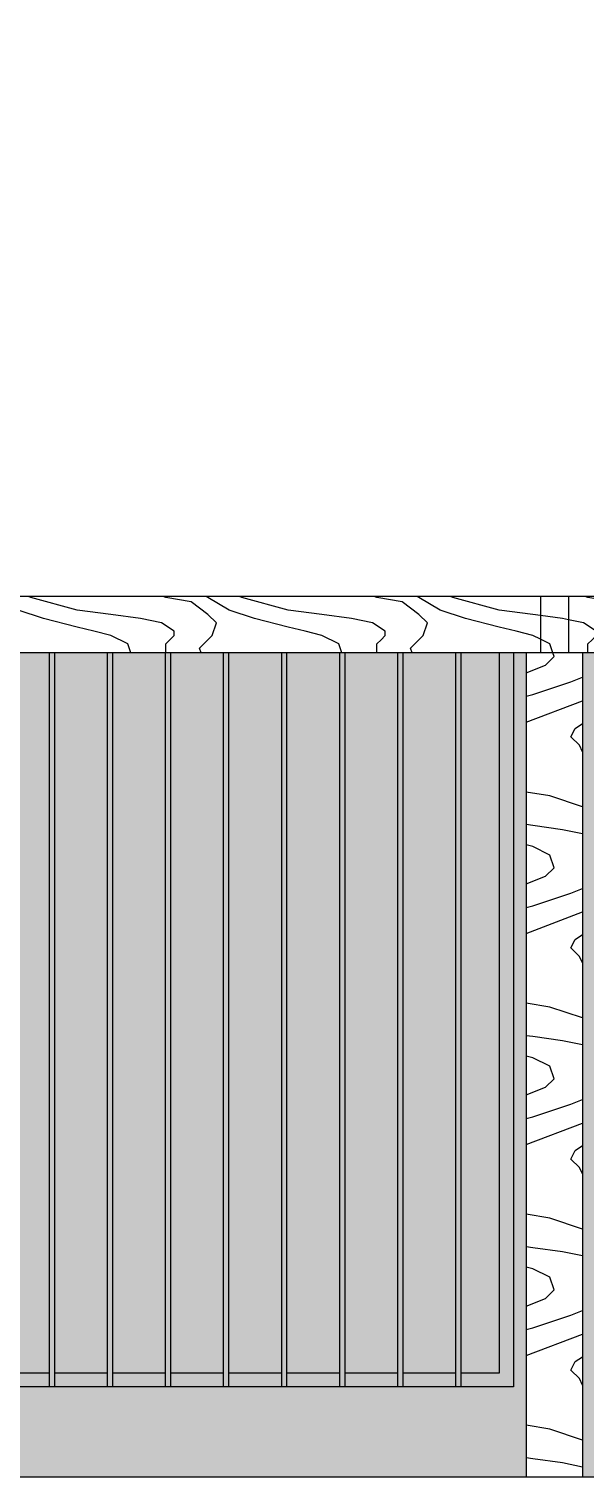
# Model space of a CAD drawing. Header units: millimetres. Extents: x -11841 to 102317, y -68819 to 40378.
# Drawn here: x 9579 to 11556, y -29756 to -24611 of the extents above; entities that cross this region are included whole.
import ezdxf

# ---------------------------------------------------------------- set-up
doc = ezdxf.new("R2010")
doc.units = ezdxf.units.MM
for name, color, linetype in [('Gazebo', 254, 'Continuous'), ('Lines', 251, 'Continuous'), ('Louvers', 254, 'Continuous')]:
    doc.layers.add(name, color=color, linetype=linetype)
pattern_1 = [(14.03624344, (0, 742.993832247128), (7.293601989033505e-07, 750.0000138940788), [123.6931665, -2968.6360935]), (14.03624344, (750, 742.993832247128), (7.293601989033505e-07, 750.0000138940788), [123.6931665, -2968.6360935]), (14.03624344, (1500, 742.993832247128), (7.293601989033505e-07, 750.0000138940788), [123.6931665, -2968.6360935]), (14.03624344, (2250, 742.993832247128), (7.293601989033505e-07, 750.0000138940788), [123.6931665, -2968.6360935]), (18.434948, (120, 772.993832247128), (1.285191153499454e-06, 750.0000141903148), [142.3024889999999, -2229.405670499999]), (18.434948, (870, 772.993832247128), (1.285191153499454e-06, 750.0000141903148), [142.3024889999999, -2229.405670499999]), (18.434948, (1620, 772.993832247128), (1.285191153499454e-06, 750.0000141903148), [142.3024889999999, -2229.405670499999]), (21.80140880000001, (255, 817.993832247128), (-1.775580440011026e-05, 750.0000095910013), [80.7774705, -3958.096161]), (21.80140880000001, (1005, 817.993832247128), (-1.775580440011026e-05, 750.0000095910013), [80.7774705, -3958.096161]), (21.80140880000001, (1755, 817.993832247128), (-1.775580440011026e-05, 750.0000095910013), [80.7774705, -3958.096161]), (21.80140880000001, (2505, 817.993832247128), (-1.775580440011026e-05, 750.0000095910013), [80.7774705, -3958.096161]), (21.80140880000001, (3255, 817.993832247128), (-1.775580440011026e-05, 750.0000095910013), [80.7774705, -3958.096161]), (63.43495179999999, (330, 847.993832247128), (-1.280786340984719e-05, 749.9999827264458), [33.54102, -1643.509941]), (90, (345, 877.993832247128), (-750, 4.592425496802574e-14), [30, -720]), (153.4349518, (345, 907.993832247128), (3.817448426701731e-05, 750.0000209632107), [33.54101999999998, -1643.509941]), (153.4349518, (1095, 907.993832247128), (3.817448426701731e-05, 750.0000209632107), [33.54101999999998, -1643.509941]), (90, (315, 922.993832247128), (-750, 4.592425496802574e-14), [30, -720]), (45, (315, 952.993832247128), (5.329070518200751e-14, 750.0000008627968), [21.2132025, -1039.446945]), (45, (330, 967.993832247128), (5.329070518200751e-14, 750.0000008627968), [21.2132025, -1039.446945]), (90, (345, 982.993832247128), (-750, 4.592425496802574e-14), [15, -735]), (146.3099365, (345, 997.993832247128), (-4.396342548673715e-05, 750.0000209127533), [54.083268, -2650.0801845]), (146.3099365, (1095, 997.993832247128), (-4.396342548673715e-05, 750.0000209127533), [54.083268, -2650.0801845]), (146.3099365, (1845, 997.993832247128), (-4.396342548673715e-05, 750.0000209127533), [54.083268, -2650.0801845]), (168.6900787, (300, 1027.993832247128), (-8.107857595973655e-05, 749.9999850570102), [76.48529295, -3747.779388]), (168.6900787, (1050, 1027.993832247128), (-8.107857595973655e-05, 749.9999850570102), [76.48529295, -3747.779388]), (168.6900787, (1800, 1027.993832247128), (-8.107857595973655e-05, 749.9999850570102), [76.48529295, -3747.779388]), (168.6900787, (2550, 1027.993832247128), (-8.107857595973655e-05, 749.9999850570102), [76.48529295, -3747.779388]), (168.6900787, (3300, 1027.993832247128), (-8.107857595973655e-05, 749.9999850570102), [76.48529295, -3747.779388]), (171.8698883, (225, 1042.993832247128), (7.993161954988892e-05, 750.0000063145869), [106.06601715, -5197.234954499999]), (171.8698883, (975, 1042.993832247128), (7.993161954988892e-05, 750.0000063145869), [106.06601715, -5197.234954499999]), (171.8698883, (1725, 1042.993832247128), (7.993161954988892e-05, 750.0000063145869), [106.06601715, -5197.234954499999]), (171.8698883, (2475, 1042.993832247128), (7.993161954988892e-05, 750.0000063145869), [106.06601715, -5197.234954499999]), (171.8698883, (3225, 1042.993832247128), (7.993161954988892e-05, 750.0000063145869), [106.06601715, -5197.234954499999]), (171.8698883, (3975, 1042.993832247128), (7.993161954988892e-05, 750.0000063145869), [106.06601715, -5197.234954499999]), (171.8698883, (4725, 1042.993832247128), (7.993161954988892e-05, 750.0000063145869), [106.06601715, -5197.234954499999]), (172.8749847, (120, 1057.993832247128), (-7.404321076265319e-06, 750.0000228566356), [120.93386655, -5925.759429899999]), (172.8749847, (870, 1057.993832247128), (-7.404321076265319e-06, 750.0000228566356), [120.93386655, -5925.759429899999]), (172.8749847, (1620, 1057.993832247128), (-7.404321076265319e-06, 750.0000228566356), [120.93386655, -5925.759429899999]), (172.8749847, (2370, 1057.993832247128), (-7.404321076265319e-06, 750.0000228566356), [120.93386655, -5925.759429899999]), (172.8749847, (3120, 1057.993832247128), (-7.404321076265319e-06, 750.0000228566356), [120.93386655, -5925.759429899999]), (172.8749847, (3870, 1057.993832247128), (-7.404321076265319e-06, 750.0000228566356), [120.93386655, -5925.759429899999]), (172.8749847, (4620, 1057.993832247128), (-7.404321076265319e-06, 750.0000228566356), [120.93386655, -5925.759429899999]), (172.8749847, (5370, 1057.993832247128), (-7.404321076265319e-06, 750.0000228566356), [120.93386655, -5925.759429899999]), (20.8544579, (0, 637.993832247128), (-3.713100920066381e-06, 750.0000196160913), [337.083063, -16517.0709225]), (20.8544579, (750, 637.993832247128), (-3.713100920066381e-06, 750.0000196160913), [337.083063, -16517.0709225]), (20.8544579, (1500, 637.993832247128), (-3.713100920066381e-06, 750.0000196160913), [337.083063, -16517.0709225]), (20.8544579, (2250, 637.993832247128), (-3.713100920066381e-06, 750.0000196160913), [337.083063, -16517.0709225]), (20.8544579, (3000, 637.993832247128), (-3.713100920066381e-06, 750.0000196160913), [337.083063, -16517.0709225]), (20.8544579, (3750, 637.993832247128), (-3.713100920066381e-06, 750.0000196160913), [337.083063, -16517.0709225]), (20.8544579, (4500, 637.993832247128), (-3.713100920066381e-06, 750.0000196160913), [337.083063, -16517.0709225]), (20.8544579, (5250, 637.993832247128), (-3.713100920066381e-06, 750.0000196160913), [337.083063, -16517.0709225]), (20.8544579, (6000, 637.993832247128), (-3.713100920066381e-06, 750.0000196160913), [337.083063, -16517.0709225]), (20.8544579, (6750, 637.993832247128), (-3.713100920066381e-06, 750.0000196160913), [337.083063, -16517.0709225]), (20.8544579, (7500, 637.993832247128), (-3.713100920066381e-06, 750.0000196160913), [337.083063, -16517.0709225]), (20.8544579, (8250, 637.993832247128), (-3.713100920066381e-06, 750.0000196160913), [337.083063, -16517.0709225]), (20.8544579, (9000, 637.993832247128), (-3.713100920066381e-06, 750.0000196160913), [337.083063, -16517.0709225]), (20.8544579, (9750, 637.993832247128), (-3.713100920066381e-06, 750.0000196160913), [337.083063, -16517.0709225]), (20.8544579, (10500, 637.993832247128), (-3.713100920066381e-06, 750.0000196160913), [337.083063, -16517.0709225]), (20.8544579, (11250, 637.993832247128), (-3.713100920066381e-06, 750.0000196160913), [337.083063, -16517.0709225]), (20.8544579, (12000, 637.993832247128), (-3.713100920066381e-06, 750.0000196160913), [337.083063, -16517.0709225]), (20.8544579, (12750, 637.993832247128), (-3.713100920066381e-06, 750.0000196160913), [337.083063, -16517.0709225]), (20.8544579, (13500, 637.993832247128), (-3.713100920066381e-06, 750.0000196160913), [337.083063, -16517.0709225]), (20.8544579, (14250, 637.993832247128), (-3.713100920066381e-06, 750.0000196160913), [337.083063, -16517.0709225]), (20.8544579, (15000, 637.993832247128), (-3.713100920066381e-06, 750.0000196160913), [337.083063, -16517.0709225]), (23.9624901, (315, 757.993832247128), (-2.676358937137024e-05, 750.0000121996804), [147.7328685, -7238.9103705]), (23.9624901, (1065, 757.993832247128), (-2.676358937137024e-05, 750.0000121996804), [147.7328685, -7238.9103705]), (23.9624901, (1815, 757.993832247128), (-2.676358937137024e-05, 750.0000121996804), [147.7328685, -7238.9103705]), (23.9624901, (2565, 757.993832247128), (-2.676358937137024e-05, 750.0000121996804), [147.7328685, -7238.9103705]), (23.9624901, (3315, 757.993832247128), (-2.676358937137024e-05, 750.0000121996804), [147.7328685, -7238.9103705]), (23.9624901, (4065, 757.993832247128), (-2.676358937137024e-05, 750.0000121996804), [147.7328685, -7238.9103705]), (23.9624901, (4815, 757.993832247128), (-2.676358937137024e-05, 750.0000121996804), [147.7328685, -7238.9103705]), (23.9624901, (5565, 757.993832247128), (-2.676358937137024e-05, 750.0000121996804), [147.7328685, -7238.9103705]), (23.9624901, (6315, 757.993832247128), (-2.676358937137024e-05, 750.0000121996804), [147.7328685, -7238.9103705]), (63.43495179999999, (450, 817.993832247128), (-1.280786340984719e-05, 749.9999827264458), [33.54102, -1643.509941]), (108.4349518, (465, 847.993832247128), (-3.422644405226549e-05, 750.0000189337305), [47.43416550000001, -2324.2739865]), (108.4349518, (450, 892.993832247128), (-3.422644405226549e-05, 750.0000189337305), [47.43416550000001, -2324.2739865]), (45, (435, 937.993832247128), (5.329070518200751e-14, 750.0000008627968), [63.6396075, -997.0206075]), (71.5650482, (480, 982.993832247128), (2.141921986442696e-05, 750.000023202806), [47.43416550000001, -2324.2739865]), (135, (495, 1027.993832247128), (5.329070518200751e-14, 750.0000008627968), [42.4264065, -1018.2337185]), (143.1300964, (465, 1057.993832247128), (-2.03664573206197e-06, 749.9999887322772), [75, -3675]), (143.1300964, (1215, 1057.993832247128), (-2.03664573206197e-06, 749.9999887322772), [75, -3675]), (143.1300964, (1965, 1057.993832247128), (-2.03664573206197e-06, 749.9999887322772), [75, -3675]), (143.1300964, (2715, 1057.993832247128), (-2.03664573206197e-06, 749.9999887322772), [75, -3675]), (170.537674, (405, 1102.993832247128), (7.79956555607697e-05, 750.0000273356575), [91.24144079999999, -4470.830383349999]), (170.537674, (1155, 1102.993832247128), (7.79956555607697e-05, 750.0000273356575), [91.24144079999999, -4470.830383349999]), (170.537674, (1905, 1102.993832247128), (7.79956555607697e-05, 750.0000273356575), [91.24144079999999, -4470.830383349999]), (170.537674, (2655, 1102.993832247128), (7.79956555607697e-05, 750.0000273356575), [91.24144079999999, -4470.830383349999]), (170.537674, (3405, 1102.993832247128), (7.79956555607697e-05, 750.0000273356575), [91.24144079999999, -4470.830383349999]), (170.537674, (4155, 1102.993832247128), (7.79956555607697e-05, 750.0000273356575), [91.24144079999999, -4470.830383349999]), (161.5650482, (315, 1117.993832247128), (4.845669375086459e-05, 750.0000141903132), [142.3024889999999, -2229.405670499999]), (161.5650482, (1065, 1117.993832247128), (4.845669375086459e-05, 750.0000141903132), [142.3024889999999, -2229.405670499999]), (161.5650482, (1815, 1117.993832247128), (4.845669375086459e-05, 750.0000141903132), [142.3024889999999, -2229.405670499999]), (170.537674, (180, 1162.993832247128), (7.79956555607697e-05, 750.0000273356575), [182.482881, -4379.588928]), (170.537674, (930, 1162.993832247128), (7.79956555607697e-05, 750.0000273356575), [182.482881, -4379.588928]), (170.537674, (1680, 1162.993832247128), (7.79956555607697e-05, 750.0000273356575), [182.482881, -4379.588928]), (170.537674, (2430, 1162.993832247128), (7.79956555607697e-05, 750.0000273356575), [182.482881, -4379.588928]), (170.537674, (3180, 1162.993832247128), (7.79956555607697e-05, 750.0000273356575), [182.482881, -4379.588928]), (170.537674, (3930, 1162.993832247128), (7.79956555607697e-05, 750.0000273356575), [182.482881, -4379.588928]), (116.5650482, (300, 562.993832247128), (-3.817448442688942e-05, 750.0000209632108), [33.54102, -1643.509941]), (135, (285, 592.993832247128), (5.329070518200751e-14, 750.0000008627968), [42.4264065, -1018.2337185]), (63.43495179999999, (255, 622.993832247128), (-1.280786340984719e-05, 749.9999827264458), [33.54102, -1643.509941]), (33.6900673, (270, 652.993832247128), (2.583945164502666e-05, 749.9999734858875), [108.1665375, -2595.99700935]), (33.6900673, (1020, 652.993832247128), (2.583945164502666e-05, 749.9999734858875), [108.1665375, -2595.99700935]), (33.6900673, (1770, 652.993832247128), (2.583945164502666e-05, 749.9999734858875), [108.1665375, -2595.99700935]), (26.5650501, (360, 712.993832247128), (1.342809746063267e-05, 749.9999954720327), [134.16408, -1542.886848]), (26.5650501, (1110, 712.993832247128), (1.342809746063267e-05, 749.9999954720327), [134.16408, -1542.886848]), (15.9453955, (480, 772.993832247128), (-1.056781862018852e-06, 750.0000168870545), [109.2016485, -5350.8805845]), (15.9453955, (1230, 772.993832247128), (-1.056781862018852e-06, 750.0000168870545), [109.2016485, -5350.8805845]), (15.9453955, (1980, 772.993832247128), (-1.056781862018852e-06, 750.0000168870545), [109.2016485, -5350.8805845]), (15.9453955, (2730, 772.993832247128), (-1.056781862018852e-06, 750.0000168870545), [109.2016485, -5350.8805845]), (15.9453955, (3480, 772.993832247128), (-1.056781862018852e-06, 750.0000168870545), [109.2016485, -5350.8805845]), (15.9453955, (4230, 772.993832247128), (-1.056781862018852e-06, 750.0000168870545), [109.2016485, -5350.8805845]), (15.9453955, (4980, 772.993832247128), (-1.056781862018852e-06, 750.0000168870545), [109.2016485, -5350.8805845]), (8.1301022, (585, 802.993832247128), (1.954257422553951e-06, 750.0000002476138), [106.06601715, -5197.234954500001]), (8.1301022, (1335, 802.993832247128), (1.954257422553951e-06, 750.0000002476138), [106.06601715, -5197.234954500001]), (8.1301022, (2085, 802.993832247128), (1.954257422553951e-06, 750.0000002476138), [106.06601715, -5197.234954500001]), (8.1301022, (2835, 802.993832247128), (1.954257422553951e-06, 750.0000002476138), [106.06601715, -5197.234954500001]), (8.1301022, (3585, 802.993832247128), (1.954257422553951e-06, 750.0000002476138), [106.06601715, -5197.234954500001]), (8.1301022, (4335, 802.993832247128), (1.954257422553951e-06, 750.0000002476138), [106.06601715, -5197.234954500001]), (8.1301022, (5085, 802.993832247128), (1.954257422553951e-06, 750.0000002476138), [106.06601715, -5197.234954500001]), (14.03624344, (690, 817.993832247128), (7.293601989033505e-07, 750.0000138940788), [61.8465825, -3030.48271185]), (14.03624344, (1440, 817.993832247128), (7.293601989033505e-07, 750.0000138940788), [61.8465825, -3030.48271185]), (14.03624344, (2190, 817.993832247128), (7.293601989033505e-07, 750.0000138940788), [61.8465825, -3030.48271185]), (14.03624344, (2940, 817.993832247128), (7.293601989033505e-07, 750.0000138940788), [61.8465825, -3030.48271185]), (270, (300, 562.993832247128), (750, 4.592425496802574e-14), [15, -735]), (164.7448883, (750, 1072.993832247128), (-1.562888389372574e-05, 750.0000171689815), [171.026316, -8380.2896115]), (164.7448883, (1500, 1072.993832247128), (-1.562888389372574e-05, 750.0000171689815), [171.026316, -8380.2896115]), (164.7448883, (2250, 1072.993832247128), (-1.562888389372574e-05, 750.0000171689815), [171.026316, -8380.2896115]), (164.7448883, (3000, 1072.993832247128), (-1.562888389372574e-05, 750.0000171689815), [171.026316, -8380.2896115]), (164.7448883, (3750, 1072.993832247128), (-1.562888389372574e-05, 750.0000171689815), [171.026316, -8380.2896115]), (164.7448883, (4500, 1072.993832247128), (-1.562888389372574e-05, 750.0000171689815), [171.026316, -8380.2896115]), (164.7448883, (5250, 1072.993832247128), (-1.562888389372574e-05, 750.0000171689815), [171.026316, -8380.2896115]), (164.7448883, (6000, 1072.993832247128), (-1.562888389372574e-05, 750.0000171689815), [171.026316, -8380.2896115]), (164.7448883, (6750, 1072.993832247128), (-1.562888389372574e-05, 750.0000171689815), [171.026316, -8380.2896115]), (164.7448883, (7500, 1072.993832247128), (-1.562888389372574e-05, 750.0000171689815), [171.026316, -8380.2896115]), (164.7448883, (8250, 1072.993832247128), (-1.562888389372574e-05, 750.0000171689815), [171.026316, -8380.2896115]), (159.4439545, (585, 1117.993832247128), (-8.305684598752805e-05, 749.9999832059829), [128.1600525, -6279.842835]), (159.4439545, (1335, 1117.993832247128), (-8.305684598752805e-05, 749.9999832059829), [128.1600525, -6279.842835]), (159.4439545, (2085, 1117.993832247128), (-8.305684598752805e-05, 749.9999832059829), [128.1600525, -6279.842835]), (159.4439545, (2835, 1117.993832247128), (-8.305684598752805e-05, 749.9999832059829), [128.1600525, -6279.842835]), (159.4439545, (3585, 1117.993832247128), (-8.305684598752805e-05, 749.9999832059829), [128.1600525, -6279.842835]), (159.4439545, (4335, 1117.993832247128), (-8.305684598752805e-05, 749.9999832059829), [128.1600525, -6279.842835]), (159.4439545, (5085, 1117.993832247128), (-8.305684598752805e-05, 749.9999832059829), [128.1600525, -6279.842835]), (159.4439545, (5835, 1117.993832247128), (-8.305684598752805e-05, 749.9999832059829), [128.1600525, -6279.842835]), (135, (465, 1162.993832247128), (5.329070518200751e-14, 750.0000008627968), [42.4264065, -1018.2337185]), (90, (435, 1192.993832247128), (-750, 4.592425496802574e-14), [30, -720]), (63.43495179999999, (435, 1222.993832247128), (-1.280786340984719e-05, 749.9999827264458), [33.54102, -1643.509941]), (90, (450, 1252.993832247128), (-750, 4.592425496802574e-14), [30, -720]), (90, (450, 1282.993832247128), (-750, 4.592425496802574e-14), [15, -735]), (9.4623222, (0, 832.993832247128), (9.22919889845275e-06, 749.9999757965786), [91.24144079999999, -4470.830383349999]), (9.4623222, (750, 832.993832247128), (9.22919889845275e-06, 749.9999757965786), [91.24144079999999, -4470.830383349999]), (9.4623222, (1500, 832.993832247128), (9.22919889845275e-06, 749.9999757965786), [91.24144079999999, -4470.830383349999]), (9.4623222, (2250, 832.993832247128), (9.22919889845275e-06, 749.9999757965786), [91.24144079999999, -4470.830383349999]), (9.4623222, (3000, 832.993832247128), (9.22919889845275e-06, 749.9999757965786), [91.24144079999999, -4470.830383349999]), (9.4623222, (3750, 832.993832247128), (9.22919889845275e-06, 749.9999757965786), [91.24144079999999, -4470.830383349999]), (21.80140880000001, (90, 847.993832247128), (-1.775580440011026e-05, 750.0000095910013), [80.7774705, -3958.096161]), (21.80140880000001, (840, 847.993832247128), (-1.775580440011026e-05, 750.0000095910013), [80.7774705, -3958.096161]), (21.80140880000001, (1590, 847.993832247128), (-1.775580440011026e-05, 750.0000095910013), [80.7774705, -3958.096161]), (21.80140880000001, (2340, 847.993832247128), (-1.775580440011026e-05, 750.0000095910013), [80.7774705, -3958.096161]), (21.80140880000001, (3090, 847.993832247128), (-1.775580440011026e-05, 750.0000095910013), [80.7774705, -3958.096161]), (45, (165, 877.993832247128), (5.329070518200751e-14, 750.0000008627968), [42.4264065, -1018.2337185]), (108.4349518, (195, 907.993832247128), (-3.422644405226549e-05, 750.0000189337305), [47.43416550000001, -2324.2739865]), (153.4349518, (180, 952.993832247128), (3.817448426701731e-05, 750.0000209632107), [67.08203999999996, -1609.9689105]), (153.4349518, (930, 952.993832247128), (3.817448426701731e-05, 750.0000209632107), [67.08203999999996, -1609.9689105]), (165.9637604, (120, 982.993832247128), (1.88554176272504e-05, 749.9999964315168), [61.84658249999999, -3030.482711849999]), (165.9637604, (870, 982.993832247128), (1.88554176272504e-05, 749.9999964315168), [61.84658249999999, -3030.482711849999]), (165.9637604, (1620, 982.993832247128), (1.88554176272504e-05, 749.9999964315168), [61.84658249999999, -3030.482711849999]), (165.9637604, (2370, 982.993832247128), (1.88554176272504e-05, 749.9999964315168), [61.84658249999999, -3030.482711849999]), (165.9637604, (60, 997.993832247128), (1.88554176272504e-05, 749.9999964315168), [61.84658249999999, -3030.482711849999]), (165.9637604, (810, 997.993832247128), (1.88554176272504e-05, 749.9999964315168), [61.84658249999999, -3030.482711849999]), (165.9637604, (1560, 997.993832247128), (1.88554176272504e-05, 749.9999964315168), [61.84658249999999, -3030.482711849999]), (165.9637604, (2310, 997.993832247128), (1.88554176272504e-05, 749.9999964315168), [61.84658249999999, -3030.482711849999]), (158.1985931, (750, 1192.993832247128), (-8.176466202769461e-05, 749.9999764443803), [80.7774705, -3958.096161]), (158.1985931, (1500, 1192.993832247128), (-8.176466202769461e-05, 749.9999764443803), [80.7774705, -3958.096161]), (158.1985931, (2250, 1192.993832247128), (-8.176466202769461e-05, 749.9999764443803), [80.7774705, -3958.096161]), (158.1985931, (3000, 1192.993832247128), (-8.176466202769461e-05, 749.9999764443803), [80.7774705, -3958.096161]), (158.1985931, (3750, 1192.993832247128), (-8.176466202769461e-05, 749.9999764443803), [80.7774705, -3958.096161]), (153.4349518, (675, 1222.993832247128), (3.817448426701731e-05, 750.0000209632107), [33.54101999999998, -1643.509941]), (153.4349518, (1425, 1222.993832247128), (3.817448426701731e-05, 750.0000209632107), [33.54101999999998, -1643.509941]), (135, (645, 1237.993832247128), (5.329070518200751e-14, 750.0000008627968), [42.4264065, -1018.2337185]), (90, (615, 1267.993832247128), (-750, 4.592425496802574e-14), [15, -735]), (45, (615, 1282.993832247128), (5.329070518200751e-14, 750.0000008627968), [21.2132025, -1039.446945]), (165.9637604, (750, 1012.993832247128), (1.88554176272504e-05, 749.9999964315168), [123.6931664999999, -2968.636093499999]), (165.9637604, (1500, 1012.993832247128), (1.88554176272504e-05, 749.9999964315168), [123.6931664999999, -2968.636093499999]), (165.9637604, (2250, 1012.993832247128), (1.88554176272504e-05, 749.9999964315168), [123.6931664999999, -2968.636093499999]), (165.9637604, (3000, 1012.993832247128), (1.88554176272504e-05, 749.9999964315168), [123.6931664999999, -2968.636093499999]), (161.5650482, (630, 1042.993832247128), (4.845669375086459e-05, 750.0000141903132), [94.86833099999998, -2276.839828499999]), (161.5650482, (1380, 1042.993832247128), (4.845669375086459e-05, 750.0000141903132), [94.86833099999998, -2276.839828499999]), (161.5650482, (2130, 1042.993832247128), (4.845669375086459e-05, 750.0000141903132), [94.86833099999998, -2276.839828499999]), (149.03623962, (540, 1072.993832247128), (5.448520445483496e-05, 749.9999785396983), [87.46427549999999, -4285.749664499999]), (149.03623962, (1290, 1072.993832247128), (5.448520445483496e-05, 749.9999785396983), [87.46427549999999, -4285.749664499999]), (149.03623962, (2040, 1072.993832247128), (5.448520445483496e-05, 749.9999785396983), [87.46427549999999, -4285.749664499999]), (149.03623962, (2790, 1072.993832247128), (5.448520445483496e-05, 749.9999785396983), [87.46427549999999, -4285.749664499999]), (149.03623962, (3540, 1072.993832247128), (5.448520445483496e-05, 749.9999785396983), [87.46427549999999, -4285.749664499999]), (153.4349518, (465, 1117.993832247128), (3.817448426701731e-05, 750.0000209632107), [100.623057, -1576.427879399999]), (153.4349518, (1215, 1117.993832247128), (3.817448426701731e-05, 750.0000209632107), [100.623057, -1576.427879399999]), (135, (375, 1162.993832247128), (5.329070518200751e-14, 750.0000008627968), [42.4264065, -1018.2337185]), (153.4349518, (345, 1192.993832247128), (3.817448426701731e-05, 750.0000209632107), [33.54101999999998, -1643.509941]), (153.4349518, (1095, 1192.993832247128), (3.817448426701731e-05, 750.0000209632107), [33.54101999999998, -1643.509941]), (108.4349518, (315, 1207.993832247128), (-3.422644405226549e-05, 750.0000189337305), [47.43416550000001, -2324.2739865]), (90, (300, 1252.993832247128), (-750, 4.592425496802574e-14), [45, -705]), (195.9453888, (750, 742.993832247128), (8.664601489627444e-05, 750.0000168870495), [109.2016485, -5350.8805845]), (195.9453888, (1500, 742.993832247128), (8.664601489627444e-05, 750.0000168870495), [109.2016485, -5350.8805845]), (195.9453888, (2250, 742.993832247128), (8.664601489627444e-05, 750.0000168870495), [109.2016485, -5350.8805845]), (195.9453888, (3000, 742.993832247128), (8.664601489627444e-05, 750.0000168870495), [109.2016485, -5350.8805845]), (195.9453888, (3750, 742.993832247128), (8.664601489627444e-05, 750.0000168870495), [109.2016485, -5350.8805845]), (195.9453888, (4500, 742.993832247128), (8.664601489627444e-05, 750.0000168870495), [109.2016485, -5350.8805845]), (195.9453888, (5250, 742.993832247128), (8.664601489627444e-05, 750.0000168870495), [109.2016485, -5350.8805845]), (206.5650635, (645, 712.993832247128), (-0.0001109951469935311, 750.0000209632013), [33.54102, -1643.509941]), (206.5650635, (1395, 712.993832247128), (-0.0001109951469935311, 750.0000209632013), [33.54102, -1643.509941]), (180, (750, 637.993832247128), (-9.184850993605149e-14, -750), [30, -720]), (90, (450, 547.993832247128), (-750, 4.592425496802574e-14), [45, -705]), (45, (450, 592.993832247128), (5.329070518200751e-14, 750.0000008627968), [21.2132025, -1039.446945]), (45, (465, 607.993832247128), (5.329070518200751e-14, 750.0000008627968), [42.4264065, -1018.2337185]), (0, (495, 637.993832247128), (0, 750), [45, -705]), (18.434948, (540, 637.993832247128), (1.285191153499454e-06, 750.0000141903148), [47.43416549999999, -2324.273986499999]), (18.434948, (1290, 637.993832247128), (1.285191153499454e-06, 750.0000141903148), [47.43416549999999, -2324.273986499999]), (18.434948, (2040, 637.993832247128), (1.285191153499454e-06, 750.0000141903148), [47.43416549999999, -2324.273986499999]), (90, (585, 652.993832247128), (-750, 4.592425496802574e-14), [30, -720]), (26.5650501, (585, 682.993832247128), (1.342809746063267e-05, 749.9999954720327), [33.54102, -1643.509941]), (26.5650501, (1335, 682.993832247128), (1.342809746063267e-05, 749.9999954720327), [33.54102, -1643.509941]), (45, (630, 547.993832247128), (5.329070518200751e-14, 750.0000008627968), [21.2132025, -1039.446945]), (26.5650501, (645, 562.993832247128), (1.342809746063267e-05, 749.9999954720327), [33.54102, -1643.509941]), (26.5650501, (1395, 562.993832247128), (1.342809746063267e-05, 749.9999954720327), [33.54102, -1643.509941]), (26.5650501, (675, 577.993832247128), (1.342809746063267e-05, 749.9999954720327), [33.54102, -1643.509941]), (26.5650501, (1425, 577.993832247128), (1.342809746063267e-05, 749.9999954720327), [33.54102, -1643.509941]), (90, (705, 592.993832247128), (-750, 4.592425496802574e-14), [15, -735]), (90, (705, 607.993832247128), (-750, 4.592425496802574e-14), [15, -735]), (45, (705, 622.993832247128), (5.329070518200751e-14, 750.0000008627968), [21.2132025, -1039.446945])]

msp = doc.modelspace()

# ---------------------------------------------------------------- hatches: boundary and pattern name
at = {"true_color": 0xc7854f}
h = msp.add_hatch(dxfattribs=at)
h.set_pattern_fill('AR-B816C', color=23, scale=0.4)
h.set_pattern_definition([(0, (0, 547.993832247128), (81.28, 81.28), [158.75, -3.81]), (0, (-81.28, 551.803832247128), (81.28, 81.28), [158.75, -3.81]), (90, (0, 547.993832247128), (-81.28, 81.28), [-85.09, 77.47000000000001]), (90, (-3.81, 547.993832247128), (-81.28, 81.28), [-85.09, 77.47000000000001])])
h.paths.add_polyline_path([(4246.274322239664, -28876.45183308544), (3558.956393813889, -28876.45183308544), (3558.956393813889, -28956.45183308544), (4246.274322239664, -28956.45183308544)])
h.paths.add_polyline_path([(4161.274322239664, -28996.45183308544), (4141.274322239664, -28996.45183308544), (4141.274322239662, -28956.45183308544), (3558.956393813889, -28956.45183308544), (3558.956393813889, -29756.45183308545), (4161.274322239664, -29756.45183308544)])
h.paths.add_polyline_path([(6957.956393813889, -28876.45183308544), (6518.638441286314, -28876.45183308544), (6518.638441286314, -28956.45183308545), (6957.956393813888, -28956.45183308545)])
h.paths.add_polyline_path([(6957.956393813889, -28956.45183308545), (6623.638441286315, -28956.45183308545), (6623.638441286314, -28996.45183308542), (6603.638441286312, -28996.45183308542), (6603.638441286314, -29756.45183308543), (6957.956393813887, -29756.45183308542)])
h.paths.add_polyline_path([(9257.956393813894, -26828.45183308536), (8928.222456750482, -26828.45183308536), (8928.222456750482, -26935.87239653072), (9038.133769104952, -26935.87239653072), (9038.133769104952, -27181.25868756719), (8928.222456750482, -27181.25868756719), (8928.222456750482, -27432.48454437741), (9038.133769104952, -27432.48454437741), (9038.133769104952, -27677.87083541388), (8928.222456750482, -27677.87083541388), (8928.222456750482, -27929.0966922241), (9038.133769104952, -27929.0966922241), (9038.133769104952, -28180.32254903431), (8928.222456750482, -28180.32254903431), (8928.222456750482, -28431.54840584454), (9038.133769104952, -28431.54840584454), (9038.133769104952, -28682.77426265476), (8928.222456750482, -28682.77426265476), (8928.222456750482, -28934.00011946498), (9038.133769104952, -28934.00011946498), (9038.133769104952, -29185.2259762752), (8928.222456750482, -29185.2259762752), (8928.222456750482, -29436.45183308542), (6957.956393813888, -29436.45183308542), (6957.956393813887, -29756.45183308542), (9257.956393813894, -29756.45183308541)])
h.paths.add_polyline_path([(9257.956393813894, -24611.45183308545), (9038.133769104952, -24611.45183308545), (9038.133769104952, -24856.83812412192), (8928.222456750482, -24856.83812412192), (8928.222456750482, -25108.06398093214), (9038.133769104952, -25108.06398093214), (9038.133769104952, -25359.28983774236), (8928.222456750482, -25359.28983774236), (8928.222456750482, -25610.51569455259), (9038.133769104952, -25610.51569455259), (9038.133769104952, -25861.7415513628), (8928.222456750482, -25861.7415513628), (8928.222456750482, -26112.96740817302), (9038.133769104952, -26112.96740817302), (9038.133769104952, -26364.19326498324), (8928.222456750482, -26364.19326498324), (8928.222456750482, -26628.45183308536), (9257.956393813896, -26628.45183308536)])
h.paths.add_polyline_path([(11346.95639381389, -26828.45183308536), (11301.95639381389, -26828.45183308536), (11301.95639381389, -29436.45183308541), (9257.956393813896, -29436.45183308542), (9257.956393813894, -29756.45183308541), (11346.95639381389, -29756.45183308539)])
h.paths.add_polyline_path([(11591.95639381389, -26828.45183308536), (11546.95639381389, -26828.45183308536), (11546.95639381389, -29756.45183308539), (11591.95639381389, -29756.45183308539)])
h.paths.add_polyline_path([(14304.45639381376, -26828.45183308536), (14296.95639381376, -26828.45183308536), (14296.95639381376, -29756.45183308538), (14304.45639381376, -29756.45183308538)])
h.paths.add_polyline_path([(14511.95639381377, -26828.45183308536), (14504.45639381376, -26828.45183308536), (14504.45639381376, -29756.45183308538), (14511.95639381377, -29756.45183308538)])
at = {"true_color": 0x20262a}
h = msp.add_hatch(color=250, dxfattribs=at)
h.dxf.hatch_style = 1
h.paths.add_polyline_path([(4626.45638176299, -24826.45183308545), (4246.274322239664, -24826.45183308545), (4246.274322239662, -26146.45183308545), (4626.456381762988, -26146.45183308545)])
h.paths.add_polyline_path([(4576.456381762988, -24876.45183308545), (4576.456381762995, -26096.45183308545), (4296.274322239664, -26096.45183308545), (4296.274322239664, -24876.45183308545)], flags=16)
h.paths.add_polyline_path([(4546.456381762988, -24906.45183308545), (4546.456381762995, -26066.45183308545), (4326.274322239664, -26066.45183308545), (4326.274322239664, -24906.45183308545)], flags=0)
h.paths.add_polyline_path([(5116.456381762988, -24826.45183308545), (4626.45638176299, -24826.45183308545), (4626.456381762988, -26146.45183308545), (5116.456381762988, -26146.45183308545)])
h.paths.add_polyline_path([(5066.45638176299, -24876.45183308545), (5066.45638176299, -26096.45183308545), (4676.456381762982, -26096.45183308545), (4676.45638176299, -24876.45183308545)], flags=16)
h.paths.add_polyline_path([(5648.45638176299, -24826.45183308545), (5116.456381762988, -24826.45183308545), (5116.456381762988, -26146.45183308545), (5648.456381762988, -26146.45183308545)])
h.paths.add_polyline_path([(5598.456381762989, -24876.45183308545), (5598.456381762992, -26096.45183308545), (5166.45638176299, -26096.45183308545), (5166.45638176299, -24876.45183308545)], flags=16)
h.paths.add_polyline_path([(6138.456381762989, -24826.45183308545), (5648.45638176299, -24826.45183308545), (5648.456381762988, -26146.45183308545), (6138.456381762987, -26146.45183308545)])
h.paths.add_polyline_path([(6088.456381762989, -24876.45183308545), (6088.456381762989, -26096.45183308545), (5698.456381762988, -26096.45183308545), (5698.456381762988, -24876.45183308545)], flags=16)
h.paths.add_polyline_path([(6518.638441286314, -24826.45183308545), (6138.456381762989, -24826.45183308545), (6138.456381762987, -26146.45183308545), (6518.638441286313, -26146.45183308545)])
h.paths.add_polyline_path([(6468.638441286314, -24876.45183308545), (6468.638441286314, -26096.45183308545), (6188.456381762984, -26096.45183308545), (6188.456381762991, -24876.45183308545)], flags=16)
h.paths.add_polyline_path([(6438.638441286314, -24906.45183308545), (6438.638441286314, -26066.45183308545), (6218.456381762984, -26066.45183308545), (6218.456381762991, -24906.45183308545)], flags=0)
h.paths.add_polyline_path([(6468.638441286314, -24876.45183308545), (6188.456381762991, -24876.45183308545), (6188.456381762984, -26096.45183308545), (6468.638441286314, -26096.45183308545)], flags=0)
h.paths.add_polyline_path([(8087.956393813896, -24611.45183308545), (7367.956393813896, -24611.45183308545), (7367.956393813896, -26016.45183308544), (8087.956393813896, -26016.45183308545)])
h.paths.add_polyline_path([(7407.956393813896, -25106.45183308544), (8047.956393813896, -25106.45183308544), (8047.956393813896, -25946.45183308545), (7407.956393813896, -25946.45183308545)], flags=16)
h.paths.add_polyline_path([(7407.956393813896, -25051.45183308543), (7407.956393813895, -24651.45183308545), (8047.956393813898, -24651.45183308545), (8047.956393813896, -25051.45183308544)], flags=16)
h.paths.add_polyline_path([(7452.956393813896, -25011.45183308543), (7452.956393813896, -24701.45183308545), (8002.956393813896, -24701.45183308545), (8002.956393813896, -25011.45183308544)], flags=0)
h.paths.add_polyline_path([(8252.956393813896, -26016.45183308545), (7202.956393813895, -26016.45183308544), (7202.956393813895, -26106.45183308544), (8252.956393813896, -26106.45183308544)])
h.paths.add_polyline_path([(7727.956393813896, -27228.45183308536), (7367.956393813896, -27228.45183308536), (7367.956393813896, -28928.45183308536), (7727.956393813896, -28928.45183308536)])
h.paths.add_polyline_path([(7437.956393813896, -27298.45183308536), (7657.956393813896, -27298.45183308536), (7657.956393813896, -28858.45183308536), (7437.956393813896, -28858.45183308536)], flags=16)
h.paths.add_polyline_path([(6518.638441286315, -27286.45183308545), (6468.638441286315, -27286.45183308545), (6468.638441286303, -28906.45183308544), (6188.456381762981, -28906.45183308544), (6188.456381762989, -27286.45183308545), (6138.456381762986, -27286.45183308545), (6138.456381762989, -28956.45183308545), (6518.638441286315, -28956.45183308545)])
h.paths.add_polyline_path([(6468.638441286314, -27286.45183308545), (6188.456381762989, -27286.45183308545), (6188.456381762981, -28906.45183308544), (6468.638441286303, -28906.45183308544)], flags=17)
h.paths.add_polyline_path([(6438.638441286301, -28876.45183308544), (6218.456381762985, -28876.45183308544), (6218.456381762988, -27316.45183308545), (6438.638441286314, -27316.45183308545)], flags=16)
h.paths.add_polyline_path([(6138.456381762987, -27286.45183308545), (6088.456381762989, -27286.45183308545), (6088.456381762977, -28906.45183308544), (5698.456381762987, -28906.45183308544), (5698.456381762989, -27286.45183308545), (5648.456381762988, -27286.45183308545), (5648.456381762989, -28956.45183308545), (6138.456381762989, -28956.45183308545)])
h.paths.add_polyline_path([(5648.456381762988, -27286.45183308545), (5598.456381762989, -27286.45183308545), (5598.456381762988, -28906.45183308544), (5166.456381762982, -28906.45183308544), (5166.45638176299, -27286.45183308545), (5116.456381762988, -27286.45183308545), (5116.45638176299, -28956.45183308545), (5648.456381762989, -28956.45183308545)])
h.paths.add_polyline_path([(5116.456381762988, -27286.45183308545), (5066.45638176299, -27286.45183308545), (5066.456381762982, -28906.45183308544), (4676.456381762982, -28906.45183308544), (4676.45638176299, -27286.45183308545), (4626.45638176299, -27286.45183308545), (4626.45638176299, -28956.45183308545), (5116.45638176299, -28956.45183308545)])
h.paths.add_polyline_path([(4626.45638176299, -27286.45183308545), (4576.45638176299, -27286.45183308545), (4576.456381762982, -28906.45183308544), (4296.274322239657, -28906.45183308544), (4296.274322239664, -27286.45183308545), (4246.274322239664, -27286.45183308545), (4246.274322239664, -28956.45183308544), (4626.45638176299, -28956.45183308544)])
h.paths.add_polyline_path([(4576.45638176299, -27286.45183308545), (4296.274322239664, -27286.45183308545), (4296.274322239657, -28906.45183308544), (4576.456381762982, -28906.45183308544)], flags=17)
h.paths.add_polyline_path([(4546.456381762981, -28876.45183308544), (4326.274322239655, -28876.45183308544), (4326.274322239664, -27316.45183308545), (4546.45638176299, -27316.45183308545)], flags=16)
h.paths.add_polyline_path([(9307.956393813894, -26828.45183308536), (9257.956393813894, -26828.45183308536), (9257.956393813894, -29436.45183308542), (9444.356393813894, -29436.45183308542), (9444.356393813894, -29386.45183308542), (9307.956393813894, -29386.45183308542)])
h.paths.add_polyline_path([(9650.756393813896, -29386.45183308542), (9464.356393813894, -29386.45183308542), (9464.356393813894, -29436.45183308542), (9650.756393813896, -29436.45183308541)])
h.paths.add_polyline_path([(9857.156393813897, -29386.45183308542), (9670.756393813896, -29386.45183308542), (9670.756393813896, -29436.45183308542), (9857.156393813895, -29436.45183308542)])
h.paths.add_polyline_path([(10063.55639381389, -29386.45183308542), (9877.156393813893, -29386.45183308542), (9877.156393813895, -29436.45183308542), (10063.55639381389, -29436.45183308541)])
h.paths.add_polyline_path([(10269.95639381389, -29386.45183308542), (10083.55639381389, -29386.45183308542), (10083.55639381389, -29436.45183308542), (10269.95639381389, -29436.45183308542)])
h.paths.add_polyline_path([(10476.35639381389, -29386.45183308542), (10289.95639381389, -29386.45183308542), (10289.95639381389, -29436.45183308541), (10476.35639381389, -29436.45183308541)])
h.paths.add_polyline_path([(10682.7563938139, -29386.45183308542), (10496.35639381389, -29386.45183308542), (10496.35639381389, -29436.45183308541), (10682.7563938139, -29436.45183308541)])
h.paths.add_polyline_path([(10889.1563938139, -29386.45183308542), (10702.7563938139, -29386.45183308542), (10702.7563938139, -29436.45183308541), (10889.15639381389, -29436.45183308541)])
h.paths.add_polyline_path([(11095.55639381389, -29386.45183308542), (10909.1563938139, -29386.45183308542), (10909.1563938139, -29436.45183308541), (11095.55639381389, -29436.45183308541)])
h.paths.add_polyline_path([(11301.95639381389, -26828.45183308536), (11251.95639381389, -26828.45183308536), (11251.95639381389, -29386.45183308542), (11115.55639381389, -29386.45183308542), (11115.55639381389, -29436.45183308541), (11301.95639381389, -29436.45183308541)])
h = msp.add_hatch()
h.set_pattern_fill('SWAMP', color=252, scale=2)
h.set_pattern_definition([(0, (0, 547.993832247128), (25.4, 43.9940904724), [6.35, -44.45]), (90, (3.175, 547.993832247128), (-25.4, 43.9940904724), [3.175, -84.8131809448]), (90, (3.96875, 547.993832247128), (-25.4, 43.9940904724), [2.54, -85.4481809448]), (90, (2.38125, 547.993832247128), (-25.4, 43.9940904724), [2.54, -85.4481809448]), (59.99999999999999, (4.7625, 547.993832247128), (-25.39999996548933, 43.99409049232474), [2.032, -48.768]), (120, (1.5875, 547.993832247128), (-50.79999996548933, 1.99247587318041e-08), [2.032, -48.768])])
h.paths.add_polyline_path([(8047.956393813896, -25106.45183308544), (7407.956393813896, -25106.45183308544), (7407.956393813896, -25946.45183308545), (8047.956393813896, -25946.45183308545)])
h.paths.add_polyline_path([(7452.956393813896, -24701.45183308545), (7452.956393813896, -25011.45183308544), (8002.956393813896, -25011.45183308544), (8002.956393813896, -24701.45183308545)])
h.paths.add_polyline_path([(6438.638441286314, -24906.45183308545), (6218.456381762991, -24906.45183308545), (6218.456381762984, -26066.45183308545), (6438.638441286314, -26066.45183308545)])
h.paths.add_polyline_path([(6088.456381762989, -24876.45183308545), (5698.456381762988, -24876.45183308545), (5698.456381762988, -26096.45183308545), (6088.456381762989, -26096.45183308545)])
h.paths.add_polyline_path([(5598.456381762989, -24876.45183308545), (5166.45638176299, -24876.45183308545), (5166.45638176299, -26096.45183308545), (5598.456381762992, -26096.45183308545)])
h.paths.add_polyline_path([(5066.45638176299, -24876.45183308545), (4676.45638176299, -24876.45183308545), (4676.456381762982, -26096.45183308545), (5066.45638176299, -26096.45183308545)])
h.paths.add_polyline_path([(4546.456381762988, -24906.45183308545), (4326.274322239664, -24906.45183308545), (4326.274322239664, -26066.45183308545), (4546.456381762995, -26066.45183308545)])
h.paths.add_polyline_path([(4326.274322239655, -28876.45183308544), (4546.456381762981, -28876.45183308544), (4546.45638176299, -27316.45183308545), (4326.274322239664, -27316.45183308545)])
h.paths.add_polyline_path([(4676.456381762982, -28906.45183308544), (5066.456381762982, -28906.45183308544), (5066.45638176299, -27286.45183308545), (4676.45638176299, -27286.45183308545)])
h.paths.add_polyline_path([(5166.456381762982, -28906.45183308544), (5598.456381762988, -28906.45183308544), (5598.45638176299, -27286.45183308545), (5166.45638176299, -27286.45183308545)])
h.paths.add_polyline_path([(5698.456381762987, -28906.45183308544), (6088.456381762977, -28906.45183308544), (6088.456381762989, -27286.45183308545), (5698.456381762989, -27286.45183308545)])
h.paths.add_polyline_path([(6218.456381762985, -28876.45183308544), (6438.638441286301, -28876.45183308544), (6438.638441286314, -27316.45183308545), (6218.456381762989, -27316.45183308545)])
h.paths.add_polyline_path([(7657.956393813896, -27298.45183308536), (7437.956393813896, -27298.45183308536), (7437.956393813896, -28858.45183308536), (7657.956393813896, -28858.45183308536)])
h.paths.add_polyline_path([(9444.356393813894, -26828.45183308536), (9307.956393813894, -26828.45183308536), (9307.956393813894, -29386.45183308542), (9444.356393813894, -29386.45183308542)])
h.paths.add_polyline_path([(9650.756393813896, -26828.45183308536), (9464.356393813894, -26828.45183308536), (9464.356393813894, -29386.45183308542), (9650.756393813896, -29386.45183308542)])
h.paths.add_polyline_path([(9857.156393813895, -26828.45183308536), (9670.756393813896, -26828.45183308536), (9670.756393813896, -29386.45183308542), (9857.156393813895, -29386.45183308542)])
h.paths.add_polyline_path([(9877.156393813895, -29386.45183308542), (10063.55639381389, -29386.45183308542), (10063.55639381389, -26828.45183308536), (9877.156393813895, -26828.45183308536)])
h.paths.add_polyline_path([(10083.55639381389, -29386.45183308542), (10269.95639381389, -29386.45183308542), (10269.95639381389, -26828.45183308536), (10083.55639381389, -26828.45183308536)])
h.paths.add_polyline_path([(10476.35639381389, -26828.45183308536), (10289.95639381389, -26828.45183308536), (10289.95639381389, -29386.45183308542), (10476.35639381389, -29386.45183308542)])
h.paths.add_polyline_path([(10496.35639381389, -29386.45183308542), (10682.7563938139, -29386.45183308542), (10682.7563938139, -26828.45183308536), (10496.35639381389, -26828.45183308536)])
h.paths.add_polyline_path([(10702.7563938139, -29386.45183308542), (10889.1563938139, -29386.45183308542), (10889.1563938139, -26828.45183308536), (10702.7563938139, -26828.45183308536)])
h.paths.add_polyline_path([(10909.1563938139, -29386.45183308542), (11095.55639381389, -29386.45183308542), (11095.55639381389, -26828.45183308536), (10909.1563938139, -26828.45183308536)])
h.paths.add_polyline_path([(11251.95639381389, -26828.45183308536), (11115.55639381389, -26828.45183308536), (11115.55639381389, -29386.45183308542), (11251.95639381389, -29386.45183308542)])
at = {"layer": 'Gazebo', "true_color": 0x95a2ad}
h = msp.add_hatch(dxfattribs=at)
h.set_pattern_fill('HWOD20E1', color=253, scale=15, pattern_type=2)
h.set_pattern_definition(pattern_1)
h.paths.add_polyline_path([(11396.95639381389, -26628.45183308536), (6937.95639381389, -26628.45183308536), (6937.956393813889, -26828.45183308536), (11396.95639381389, -26828.45183308536)])
edge = h.paths.add_edge_path()
edge.add_line((14604.45639381376, -26828.45183308536), (14719.92644765169, -26628.45183308536))
h = msp.add_hatch(dxfattribs=at)
h.set_pattern_fill('HWOD20E1', color=253, scale=15, pattern_type=2)
h.set_pattern_definition(pattern_1)
h.paths.add_polyline_path([(11496.95639381389, -26628.45183308536), (11396.95639381389, -26628.45183308536), (11396.95639381389, -26828.45183308536), (11496.95639381389, -26828.45183308536)])
h = msp.add_hatch(dxfattribs=at)
h.set_pattern_fill('HWOD20E1', color=253, scale=15, pattern_type=2)
h.set_pattern_definition(pattern_1)
h.paths.add_polyline_path([(11496.95639381389, -26628.45183308536), (11496.95639381389, -26828.45183308536), (14369.45639381376, -26828.45183308536), (14369.45639381376, -26628.45183308536)])
h = msp.add_hatch(dxfattribs=at)
h.set_pattern_fill('HWOD20E1', color=253, scale=15, pattern_type=2)
h.set_pattern_definition(pattern_1)
h.paths.add_polyline_path([(11546.95639381389, -26828.45183308536), (11346.95639381389, -26828.45183308536), (11346.95639381389, -29756.45183308539), (11546.95639381389, -29756.45183308539)])
at = {"layer": 'Louvers'}
h = msp.add_hatch(color=256, dxfattribs=at)
h.dxf.hatch_style = 1
h.paths.add_polyline_path([(9650.756393813896, -29436.45183308542), (9670.756393813896, -29436.45183308542), (9670.756393813896, -26828.45183308536), (9650.756393813896, -26828.45183308536)])
h = msp.add_hatch(color=256, dxfattribs=at)
h.dxf.hatch_style = 1
h.paths.add_polyline_path([(9857.156393813895, -29436.45183308542), (9877.156393813895, -29436.45183308542), (9877.156393813895, -26828.45183308536), (9857.156393813895, -26828.45183308536)])
h = msp.add_hatch(color=256, dxfattribs=at)
h.dxf.hatch_style = 1
h.paths.add_polyline_path([(10083.55639381389, -26828.45183308536), (10063.55639381389, -26828.45183308536), (10063.55639381389, -29436.45183308542), (10083.55639381389, -29436.45183308542)])
h = msp.add_hatch(color=256, dxfattribs=at)
h.dxf.hatch_style = 1
h.paths.add_polyline_path([(10289.95639381389, -26828.45183308536), (10269.95639381389, -26828.45183308536), (10269.95639381389, -29436.45183308541), (10289.95639381389, -29436.45183308541)])
h = msp.add_hatch(color=256, dxfattribs=at)
h.dxf.hatch_style = 1
h.paths.add_polyline_path([(10496.35639381389, -26828.45183308536), (10476.35639381389, -26828.45183308536), (10476.35639381389, -29436.45183308541), (10496.35639381389, -29436.45183308541)])
h = msp.add_hatch(color=256, dxfattribs=at)
h.dxf.hatch_style = 1
h.paths.add_polyline_path([(10682.7563938139, -29436.45183308541), (10702.7563938139, -29436.45183308541), (10702.7563938139, -26828.45183308536), (10682.7563938139, -26828.45183308536)])
h = msp.add_hatch(color=256, dxfattribs=at)
h.dxf.hatch_style = 1
h.paths.add_polyline_path([(10889.1563938139, -29436.45183308541), (10909.1563938139, -29436.45183308541), (10909.1563938139, -26828.45183308536), (10889.1563938139, -26828.45183308536)])
h = msp.add_hatch(color=256, dxfattribs=at)
h.dxf.hatch_style = 1
h.paths.add_polyline_path([(11115.55639381389, -26828.45183308536), (11095.55639381389, -26828.45183308536), (11095.55639381389, -29436.45183308541), (11115.55639381389, -29436.45183308541)])

# ---------------------------------------------------------------- linework, layer by layer
at = {"layer": 'Lines'}
for p, q in [((14719.92644765169, -26628.45183308536), (6937.956393813889, -26628.45183308536)), ((11396.95639381389, -26628.45183308536), (11396.95639381389, -26828.45183308536)), ((11496.95639381389, -26628.45183308536), (11496.95639381389, -26828.45183308536)), ((14604.45639381376, -26828.45183308536), (6937.956393813889, -26828.45183308536)), ((11251.95639381389, -29386.45183308542), (11251.95639381389, -26828.45183308536)), ((11301.95639381389, -26828.45183308536), (11301.95639381389, -29436.45183308542)), ((11346.95639381389, -26828.45183308536), (11346.95639381389, -29756.45183308542)), ((11546.95639381389, -26828.45183308536), (11546.95639381389, -29756.45183308542)), ((9464.356393813894, -29386.45183308542), (9650.756393813896, -29386.45183308542)), ((9670.756393813896, -29386.45183308542), (9857.156393813895, -29386.45183308542)), ((9877.156393813895, -29386.45183308542), (10063.55639381389, -29386.45183308542)), ((10083.55639381389, -29386.45183308542), (10269.95639381389, -29386.45183308542)), ((10289.95639381389, -29386.45183308542), (10476.35639381389, -29386.45183308542)), ((10496.35639381389, -29386.45183308542), (10682.7563938139, -29386.45183308542)), ((10702.7563938139, -29386.45183308542), (10889.1563938139, -29386.45183308542)), ((10909.1563938139, -29386.45183308542), (11095.55639381389, -29386.45183308542)), ((11115.55639381389, -29386.45183308542), (11251.95639381389, -29386.45183308542)), ((11301.95639381389, -29436.45183308541), (9257.956393813894, -29436.45183308542)), ((14481.95639381389, -29756.45183308537), (3558.956393813889, -29756.45183308545))]:
    msp.add_line(p, q, dxfattribs=at)
for points in [[(9650.756393813896, -26828.45183308542), (9650.756393813896, -29436.45183308542)], [(9670.756393813896, -29436.45183308542), (9670.756393813896, -26828.45183308542)], [(9857.156393813895, -26828.45183308542), (9857.156393813895, -29436.45183308542)], [(9877.156393813895, -29436.45183308542), (9877.156393813895, -26828.45183308542)], [(10063.55639381389, -26828.45183308542), (10063.55639381389, -29436.45183308542)], [(10083.55639381389, -29436.45183308542), (10083.55639381389, -26828.45183308542)], [(10269.95639381389, -26828.45183308542), (10269.95639381389, -29436.45183308542)], [(10289.95639381389, -29436.45183308542), (10289.95639381389, -26828.45183308542)], [(10476.35639381389, -26828.45183308542), (10476.35639381389, -29436.45183308542)], [(10496.35639381389, -29436.45183308542), (10496.35639381389, -26828.45183308542)], [(10682.7563938139, -26828.45183308542), (10682.7563938139, -29436.45183308542)], [(10702.7563938139, -29436.45183308542), (10702.7563938139, -26828.45183308542)], [(10889.1563938139, -26828.45183308542), (10889.1563938139, -29436.45183308542)], [(10909.1563938139, -29436.45183308542), (10909.1563938139, -26828.45183308542)], [(11095.55639381389, -26828.45183308542), (11095.55639381389, -29436.45183308542)], [(11115.55639381389, -29436.45183308542), (11115.55639381389, -26828.45183308542)]]:
    msp.add_lwpolyline(points, dxfattribs=at)

doc.saveas('drawing.dxf')
